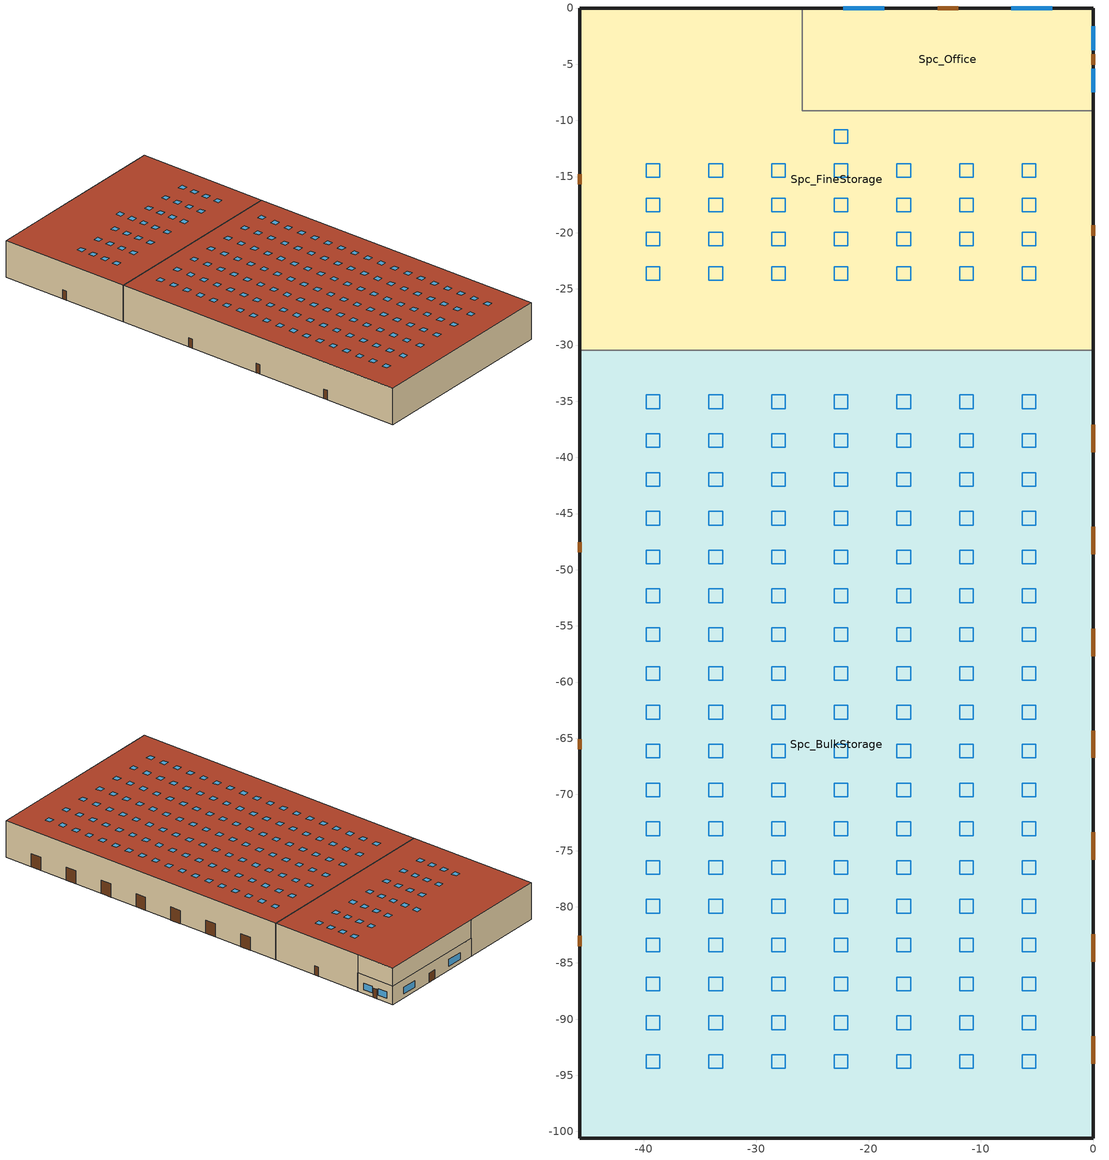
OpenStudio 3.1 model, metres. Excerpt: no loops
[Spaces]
Spc_Office
 floor ground (Office Floor Base_CZ12-SlabOnOrBelowGradeF073): 0,0 0,-9.14 -25.91,-9.14 -25.91,0 z0
 wall outside (Base_CZ12-NonresMetalFrameWallU055): 0,-9.14 0,0 -25.91,0 z0:4.27
 wall to Spc_FineStorage (NACM_Interior Wall): -25.91,0 -25.91,-9.14 0,-9.14 z0:4.27
 window (Base_AllCZ_FixedWindowU34): -3.66,0 -7.31,0 / -18.59,0 -22.25,0 / 0,-7.52 0,-5.39 / 0,-3.76 0,-1.62 z0.91:2.44
 door (Base_AllCZ_Swng-ExtDoorU070): -12.04,0 -13.87,0 / 0,-5.03 0,-4.11 z0:2.13
Spc_FineStorage
 floor ground (FineStorage Floor Base_CZ12-SlabOnOrBelowGradeF073): -25.91,0 -25.91,-9.14 0,-9.14 0,-30.48 -45.72,-30.48 -45.72,0 z0
 floor to Spc_Office (NACM_Interior Floor): 0,0 0,-9.14 -25.91,-9.14 -25.91,0 z4.27
 wall outside (Base_CZ12-NonresMetalFrameWallU055): -25.91,0 -45.72,0 -45.72,-30.48 / 0,-30.48 0,-9.14 z0:8.53; 0,-9.14 0,0 -25.91,0 z4.27:8.53
 wall to Spc_BulkStorage (NACM_Interior Wall): 0,-30.48 -45.72,-30.48 z0:8.53
 door (Base_AllCZ_Swng-ExtDoorU070): 0,-20.27 0,-19.35 / -45.72,-14.78 -45.72,-15.7 z0:2.13
 roof outside (Base_CZ12-FlatNonresWoodFramingAndOtherRoofU039): 0,-30.48 0,0 -45.72,0 -45.72,-30.48 z8.53
 skylight (Base_AllCZ_Skylt-Gl-CurbMntU58): -21.84,-15.09 -21.84,-13.87 -23.06,-13.87 -23.06,-15.09 z8.53; -27.42,-15.09 -27.42,-13.87 -28.64,-13.87 -28.64,-15.09 z8.53; -33,-15.09 -33,-13.87 -34.21,-13.87 -34.21,-15.09 z8.53; -16.26,-15.09 -16.26,-13.87 -17.48,-13.87 -17.48,-15.09 z8.53; -5.11,-15.09 -5.11,-13.87 -6.32,-13.87 -6.32,-15.09 z8.53; -10.68,-15.09 -10.68,-13.87 -11.9,-13.87 -11.9,-15.09 z8.53; -33,-24.23 -33,-23.01 -34.21,-23.01 -34.21,-24.23 z8.53; -16.26,-18.13 -16.26,-16.92 -17.48,-16.92 -17.48,-18.13 z8.53; -33,-18.13 -33,-16.92 -34.21,-16.92 -34.21,-18.13 z8.53; -5.11,-18.13 -5.11,-16.92 -6.32,-16.92 -6.32,-18.13 z8.53; -10.68,-21.18 -10.68,-19.96 -11.9,-19.96 -11.9,-21.18 z8.53; -38.57,-18.13 -38.57,-16.92 -39.79,-16.92 -39.79,-18.13 z8.53; -38.57,-21.18 -38.57,-19.96 -39.79,-19.96 -39.79,-21.18 z8.53; -21.84,-21.18 -21.84,-19.96 -23.06,-19.96 -23.06,-21.18 z8.53; -27.42,-21.18 -27.42,-19.96 -28.64,-19.96 -28.64,-21.18 z8.53; -5.11,-21.18 -5.11,-19.96 -6.32,-19.96 -6.32,-21.18 z8.53; -27.42,-18.13 -27.42,-16.92 -28.64,-16.92 -28.64,-18.13 z8.53; -38.57,-15.09 -38.57,-13.87 -39.79,-13.87 -39.79,-15.09 z8.53; -16.26,-21.18 -16.26,-19.96 -17.48,-19.96 -17.48,-21.18 z8.53; -10.68,-24.23 -10.68,-23.01 -11.9,-23.01 -11.9,-24.23 z8.53; -21.84,-24.23 -21.84,-23.01 -23.06,-23.01 -23.06,-24.23 z8.53; -16.26,-24.23 -16.26,-23.01 -17.48,-23.01 -17.48,-24.23 z8.53; -5.11,-24.23 -5.11,-23.01 -6.32,-23.01 -6.32,-24.23 z8.53; -21.84,-18.13 -21.84,-16.92 -23.06,-16.92 -23.06,-18.13 z8.53; -27.42,-24.23 -27.42,-23.01 -28.64,-23.01 -28.64,-24.23 z8.53; -10.68,-18.13 -10.68,-16.92 -11.9,-16.92 -11.9,-18.13 z8.53; -38.57,-24.23 -38.57,-23.01 -39.79,-23.01 -39.79,-24.23 z8.53; -33,-21.18 -33,-19.96 -34.21,-19.96 -34.21,-21.18 z8.53; -21.84,-12.04 -21.84,-10.82 -23.06,-10.82 -23.06,-12.04 z8.53
Spc_BulkStorage
 floor ground (BulkStorage Floor Base_CZ12-SlabOnOrBelowGradeF073): 0,-30.48 0,-100.58 -45.72,-100.58 -45.72,-30.48 z0
 wall outside (Base_CZ12-NonresMetalFrameWallU055): -45.72,-30.48 -45.72,-100.58 0,-100.58 0,-30.48 z0:8.53
 door (Base_AllCZ_NSwng-ExtDoorU145): 0,-93.95 0,-91.51 / 0,-84.88 0,-82.44 / 0,-75.82 0,-73.38 / 0,-66.75 0,-64.31 / 0,-57.68 0,-55.24 / 0,-48.61 0,-46.18 / 0,-39.55 0,-37.11 z0:3.05
 door (Base_AllCZ_Swng-ExtDoorU070): -45.72,-47.55 -45.72,-48.46 / -45.72,-65.07 -45.72,-65.99 / -45.72,-82.6 -45.72,-83.51 z0:2.13
 roof outside (Base_CZ12-FlatNonresWoodFramingAndOtherRoofU039): 0,-100.58 0,-30.48 -45.72,-30.48 -45.72,-100.58 z8.53
 skylight (Base_AllCZ_Skylt-Gl-CurbMntU58): -33,-35.66 -33,-34.44 -34.21,-34.44 -34.21,-35.66 z8.53; -27.42,-35.66 -27.42,-34.44 -28.64,-34.44 -28.64,-35.66 z8.53; -21.84,-35.66 -21.84,-34.44 -23.06,-34.44 -23.06,-35.66 z8.53; -16.26,-35.66 -16.26,-34.44 -17.48,-34.44 -17.48,-35.66 z8.53; -10.68,-35.66 -10.68,-34.44 -11.9,-34.44 -11.9,-35.66 z8.53; -5.11,-35.66 -5.11,-34.44 -6.32,-34.44 -6.32,-35.66 z8.53; -5.11,-39.11 -5.11,-37.9 -6.32,-37.9 -6.32,-39.11 z8.53; -5.11,-42.57 -5.11,-41.35 -6.32,-41.35 -6.32,-42.57 z8.53; -21.84,-63.29 -21.84,-62.08 -23.06,-62.08 -23.06,-63.29 z8.53; -16.26,-59.84 -16.26,-58.62 -17.48,-58.62 -17.48,-59.84 z8.53; -27.42,-52.93 -27.42,-51.71 -28.64,-51.71 -28.64,-52.93 z8.53; -21.84,-52.93 -21.84,-51.71 -23.06,-51.71 -23.06,-52.93 z8.53; -27.42,-59.84 -27.42,-58.62 -28.64,-58.62 -28.64,-59.84 z8.53; -33,-42.57 -33,-41.35 -34.21,-41.35 -34.21,-42.57 z8.53; -27.42,-77.11 -27.42,-75.89 -28.64,-75.89 -28.64,-77.11 z8.53; -33,-73.66 -33,-72.44 -34.21,-72.44 -34.21,-73.66 z8.53; -21.84,-42.57 -21.84,-41.35 -23.06,-41.35 -23.06,-42.57 z8.53; -16.26,-77.11 -16.26,-75.89 -17.48,-75.89 -17.48,-77.11 z8.53; -27.42,-84.02 -27.42,-82.8 -28.64,-82.8 -28.64,-84.02 z8.53; -33,-80.57 -33,-79.35 -34.21,-79.35 -34.21,-80.57 z8.53; -38.57,-56.39 -38.57,-55.17 -39.79,-55.17 -39.79,-56.39 z8.53; -10.68,-90.93 -10.68,-89.71 -11.9,-89.71 -11.9,-90.93 z8.53; -21.84,-84.02 -21.84,-82.8 -23.06,-82.8 -23.06,-84.02 z8.53; -33,-84.02 -33,-82.8 -34.21,-82.8 -34.21,-84.02 z8.53; -27.42,-42.57 -27.42,-41.35 -28.64,-41.35 -28.64,-42.57 z8.53; -16.26,-90.93 -16.26,-89.71 -17.48,-89.71 -17.48,-90.93 z8.53; -5.11,-84.02 -5.11,-82.8 -6.32,-82.8 -6.32,-84.02 z8.53; -38.57,-59.84 -38.57,-58.62 -39.79,-58.62 -39.79,-59.84 z8.53; -33,-90.93 -33,-89.71 -34.21,-89.71 -34.21,-90.93 z8.53; -21.84,-80.57 -21.84,-79.35 -23.06,-79.35 -23.06,-80.57 z8.53; -10.68,-87.48 -10.68,-86.26 -11.9,-86.26 -11.9,-87.48 z8.53; -16.26,-80.57 -16.26,-79.35 -17.48,-79.35 -17.48,-80.57 z8.53; -10.68,-42.57 -10.68,-41.35 -11.9,-41.35 -11.9,-42.57 z8.53; -16.26,-84.02 -16.26,-82.8 -17.48,-82.8 -17.48,-84.02 z8.53; -5.11,-87.48 -5.11,-86.26 -6.32,-86.26 -6.32,-87.48 z8.53; -10.68,-80.57 -10.68,-79.35 -11.9,-79.35 -11.9,-80.57 z8.53; -33,-87.48 -33,-86.26 -34.21,-86.26 -34.21,-87.48 z8.53; -5.11,-80.57 -5.11,-79.35 -6.32,-79.35 -6.32,-80.57 z8.53; -21.84,-90.93 -21.84,-89.71 -23.06,-89.71 -23.06,-90.93 z8.53; -16.26,-87.48 -16.26,-86.26 -17.48,-86.26 -17.48,-87.48 z8.53; -10.68,-84.02 -10.68,-82.8 -11.9,-82.8 -11.9,-84.02 z8.53; -16.26,-42.57 -16.26,-41.35 -17.48,-41.35 -17.48,-42.57 z8.53; -21.84,-87.48 -21.84,-86.26 -23.06,-86.26 -23.06,-87.48 z8.53; -27.42,-80.57 -27.42,-79.35 -28.64,-79.35 -28.64,-80.57 z8.53; -5.11,-90.93 -5.11,-89.71 -6.32,-89.71 -6.32,-90.93 z8.53; -33,-66.75 -33,-65.53 -34.21,-65.53 -34.21,-66.75 z8.53; -16.26,-66.75 -16.26,-65.53 -17.48,-65.53 -17.48,-66.75 z8.53; -16.26,-70.2 -16.26,-68.99 -17.48,-68.99 -17.48,-70.2 z8.53; -38.57,-52.93 -38.57,-51.71 -39.79,-51.71 -39.79,-52.93 z8.53; -5.11,-66.75 -5.11,-65.53 -6.32,-65.53 -6.32,-66.75 z8.53; -27.42,-70.2 -27.42,-68.99 -28.64,-68.99 -28.64,-70.2 z8.53; -5.11,-70.2 -5.11,-68.99 -6.32,-68.99 -6.32,-70.2 z8.53; -10.68,-73.66 -10.68,-72.44 -11.9,-72.44 -11.9,-73.66 z8.53; -38.57,-46.02 -38.57,-44.8 -39.79,-44.8 -39.79,-46.02 z8.53; -27.42,-66.75 -27.42,-65.53 -28.64,-65.53 -28.64,-66.75 z8.53; -33,-39.11 -33,-37.9 -34.21,-37.9 -34.21,-39.11 z8.53; -38.57,-49.48 -38.57,-48.26 -39.79,-48.26 -39.79,-49.48 z8.53; -10.68,-66.75 -10.68,-65.53 -11.9,-65.53 -11.9,-66.75 z8.53; -27.42,-73.66 -27.42,-72.44 -28.64,-72.44 -28.64,-73.66 z8.53; -5.11,-77.11 -5.11,-75.89 -6.32,-75.89 -6.32,-77.11 z8.53; -33,-70.2 -33,-68.99 -34.21,-68.99 -34.21,-70.2 z8.53; -21.84,-70.2 -21.84,-68.99 -23.06,-68.99 -23.06,-70.2 z8.53; -21.84,-77.11 -21.84,-75.89 -23.06,-75.89 -23.06,-77.11 z8.53; -33,-77.11 -33,-75.89 -34.21,-75.89 -34.21,-77.11 z8.53; -38.57,-42.57 -38.57,-41.35 -39.79,-41.35 -39.79,-42.57 z8.53; -10.68,-77.11 -10.68,-75.89 -11.9,-75.89 -11.9,-77.11 z8.53; -16.26,-73.66 -16.26,-72.44 -17.48,-72.44 -17.48,-73.66 z8.53; -21.84,-73.66 -21.84,-72.44 -23.06,-72.44 -23.06,-73.66 z8.53; -5.11,-73.66 -5.11,-72.44 -6.32,-72.44 -6.32,-73.66 z8.53; -10.68,-70.2 -10.68,-68.99 -11.9,-68.99 -11.9,-70.2 z8.53; -27.42,-87.48 -27.42,-86.26 -28.64,-86.26 -28.64,-87.48 z8.53; -38.57,-39.11 -38.57,-37.9 -39.79,-37.9 -39.79,-39.11 z8.53; -21.84,-66.75 -21.84,-65.53 -23.06,-65.53 -23.06,-66.75 z8.53; -38.57,-90.93 -38.57,-89.71 -39.79,-89.71 -39.79,-90.93 z8.53; -27.42,-90.93 -27.42,-89.71 -28.64,-89.71 -28.64,-90.93 z8.53; -38.57,-87.48 -38.57,-86.26 -39.79,-86.26 -39.79,-87.48 z8.53; -10.68,-94.38 -10.68,-93.17 -11.9,-93.17 -11.9,-94.38 z8.53; -38.57,-73.66 -38.57,-72.44 -39.79,-72.44 -39.79,-73.66 z8.53; -5.11,-94.38 -5.11,-93.17 -6.32,-93.17 -6.32,-94.38 z8.53; -33,-94.38 -33,-93.17 -34.21,-93.17 -34.21,-94.38 z8.53; -16.26,-94.38 -16.26,-93.17 -17.48,-93.17 -17.48,-94.38 z8.53; -21.84,-94.38 -21.84,-93.17 -23.06,-93.17 -23.06,-94.38 z8.53; -27.42,-94.38 -27.42,-93.17 -28.64,-93.17 -28.64,-94.38 z8.53; -27.42,-46.02 -27.42,-44.8 -28.64,-44.8 -28.64,-46.02 z8.53; -38.57,-66.75 -38.57,-65.53 -39.79,-65.53 -39.79,-66.75 z8.53; -38.57,-70.2 -38.57,-68.99 -39.79,-68.99 -39.79,-70.2 z8.53; -38.57,-77.11 -38.57,-75.89 -39.79,-75.89 -39.79,-77.11 z8.53; -21.84,-39.11 -21.84,-37.9 -23.06,-37.9 -23.06,-39.11 z8.53; -16.26,-46.02 -16.26,-44.8 -17.48,-44.8 -17.48,-46.02 z8.53; -21.84,-49.48 -21.84,-48.26 -23.06,-48.26 -23.06,-49.48 z8.53; -5.11,-46.02 -5.11,-44.8 -6.32,-44.8 -6.32,-46.02 z8.53; -10.68,-46.02 -10.68,-44.8 -11.9,-44.8 -11.9,-46.02 z8.53; -33,-49.48 -33,-48.26 -34.21,-48.26 -34.21,-49.48 z8.53; -38.57,-94.38 -38.57,-93.17 -39.79,-93.17 -39.79,-94.38 z8.53; -38.57,-35.66 -38.57,-34.44 -39.79,-34.44 -39.79,-35.66 z8.53; -10.68,-49.48 -10.68,-48.26 -11.9,-48.26 -11.9,-49.48 z8.53; -5.11,-49.48 -5.11,-48.26 -6.32,-48.26 -6.32,-49.48 z8.53; -38.57,-84.02 -38.57,-82.8 -39.79,-82.8 -39.79,-84.02 z8.53; -21.84,-46.02 -21.84,-44.8 -23.06,-44.8 -23.06,-46.02 z8.53; -33,-46.02 -33,-44.8 -34.21,-44.8 -34.21,-46.02 z8.53; -16.26,-49.48 -16.26,-48.26 -17.48,-48.26 -17.48,-49.48 z8.53; -27.42,-39.11 -27.42,-37.9 -28.64,-37.9 -28.64,-39.11 z8.53; -27.42,-49.48 -27.42,-48.26 -28.64,-48.26 -28.64,-49.48 z8.53; -27.42,-63.29 -27.42,-62.08 -28.64,-62.08 -28.64,-63.29 z8.53; -33,-52.93 -33,-51.71 -34.21,-51.71 -34.21,-52.93 z8.53; -38.57,-80.57 -38.57,-79.35 -39.79,-79.35 -39.79,-80.57 z8.53; -16.26,-63.29 -16.26,-62.08 -17.48,-62.08 -17.48,-63.29 z8.53; -10.68,-39.11 -10.68,-37.9 -11.9,-37.9 -11.9,-39.11 z8.53; -16.26,-56.39 -16.26,-55.17 -17.48,-55.17 -17.48,-56.39 z8.53; -33,-59.84 -33,-58.62 -34.21,-58.62 -34.21,-59.84 z8.53; -5.11,-52.93 -5.11,-51.71 -6.32,-51.71 -6.32,-52.93 z8.53; -10.68,-56.39 -10.68,-55.17 -11.9,-55.17 -11.9,-56.39 z8.53; -16.26,-39.11 -16.26,-37.9 -17.48,-37.9 -17.48,-39.11 z8.53; -21.84,-59.84 -21.84,-58.62 -23.06,-58.62 -23.06,-59.84 z8.53; -5.11,-63.29 -5.11,-62.08 -6.32,-62.08 -6.32,-63.29 z8.53; -27.42,-56.39 -27.42,-55.17 -28.64,-55.17 -28.64,-56.39 z8.53; -10.68,-63.29 -10.68,-62.08 -11.9,-62.08 -11.9,-63.29 z8.53; -21.84,-56.39 -21.84,-55.17 -23.06,-55.17 -23.06,-56.39 z8.53; -33,-56.39 -33,-55.17 -34.21,-55.17 -34.21,-56.39 z8.53; -38.57,-63.29 -38.57,-62.08 -39.79,-62.08 -39.79,-63.29 z8.53; -5.11,-56.39 -5.11,-55.17 -6.32,-55.17 -6.32,-56.39 z8.53; -33,-63.29 -33,-62.08 -34.21,-62.08 -34.21,-63.29 z8.53; -10.68,-59.84 -10.68,-58.62 -11.9,-58.62 -11.9,-59.84 z8.53; -16.26,-52.93 -16.26,-51.71 -17.48,-51.71 -17.48,-52.93 z8.53; -5.11,-59.84 -5.11,-58.62 -6.32,-58.62 -6.32,-59.84 z8.53; -10.68,-52.93 -10.68,-51.71 -11.9,-51.71 -11.9,-52.93 z8.53
[Site]
SACRAMENTO EXECUTIVE: Latitude {deg}=38.58; Longitude {deg}=-121.49; Time Zone {hr}=-8; Elevation {m}=4.572
[SizingPeriod:DesignDay] Barometric Pressure {Pa}=101284; Wind Speed {m/s}=2.3; Sky Clearness=0; Rain Indicator=0; Snow Indicator=0; Day of Month=21; Daylight Saving Time Indicator=0; Humidity Indicating Type=Wetbulb; Dry-Bulb Temperature Range Modifier Type=DefaultMultipliers
Name | Maximum Dry-Bulb Temperature {C} | Daily Dry-Bulb Temperature Range {deltaC} | Humidity Indicating Conditions at Maximum Dry-Bulb | Wind Direction {deg} | Month | Day Type | Solar Model Indicator | ASHRAE Taub | ASHRAE Taud
SACRAMENTO EXECUTIVE Ann Htg 99.6% Condns DB | -0.3 | 0 | -0.3 | 330 | 12 | WinterDesignDay | ASHRAEClearSky
SACRAMENTO EXECUTIVE  June .4% Condns DB=>MCWB | 39.4 | 16.5 | 21.6 | 220 | 6 | SummerDesignDay | ASHRAETau | 0.362 | 2.413
SACRAMENTO EXECUTIVE  July .4% Condns DB=>MCWB | 40.1 | 17.7 | 22 | 220 | 7 | SummerDesignDay | ASHRAETau | 0.363 | 2.407
SACRAMENTO EXECUTIVE  August .4% Condns DB=>MCWB | 40.1 | 17.5 | 21.2 | 220 | 8 | SummerDesignDay | ASHRAETau | 0.347 | 2.442
SACRAMENTO EXECUTIVE  September .4% Condns DB=>MCWB | 37.9 | 16.8 | 19.8 | 220 | 9 | SummerDesignDay | ASHRAETau | 0.351 | 2.437
SACRAMENTO EXECUTIVE  October .4% Condns DB=>MCWB | 33.5 | 14.6 | 18.2 | 220 | 10 | SummerDesignDay | ASHRAETau | 0.345 | 2.463
SACRAMENTO EXECUTIVE  November .4% Condns DB=>MCWB | 25.4 | 11.3 | 15.3 | 220 | 11 | SummerDesignDay | ASHRAETau | 0.331 | 2.486
[Site:WaterMainsTemperature]
Calculation Method=Schedule; Temperature Schedule=WaterMainCZ12
[Building]
Warehouse: North Axis {deg}=0
[Material]
Name | Roughness | Thickness {m} | Conductivity {W/m-K} | Density {kg/m3} | Specific Heat {J/kg-K} | Thermal Absorptance | Solar Absorptance | Visible Absorptance
Stucco - 7/8 in. | MediumRough | 0.022352 | 0.700948 | 1855.1 | 837.36 | 0.9 | 0.7 | 0.8
Air - Metal Wall Framing - 16 or 24 in. OC; Air - Metal Wall Framing - 16 or 24 in. OC 1 | Smooth | 0.1397 | 1.22017 | 1.28148 | 1004.832
Gypsum Board - 1/2 in. | Smooth | 0.0127 | 0.158656 | 640.739 | 1130.436 | 0.9 | 0.7 | 0.8
Gypsum Board - 5/8 in. | MediumRough | 0.016002 | 0.158656 | 640.739 | 1130.436 | 0.9 | 0.7 | 0.8
Metal Standing Seam - 1/16 in. | MediumRough | 0.0015875 | 2.21534 | 7820.53 | 502.416 | 0.75 | 0.37 | 0.75
Compliance Insulation R28.63 | Smooth | 0.116061 | 0.0230188 | 16.0185 | 1130.436 | 0.9 | 0.7 | 0.8
Metal Deck - 1/16 in. | MediumRough | 0.0015875 | 45.3452 | 7820.53 | 502.416 | 0.9 | 0.7 | 0.8
Concrete - 140 lb/ft3 - 4 in. | Smooth | 0.1016 | 1.9514 | 2239.06 | 921.096
Carpet - 3/4 in. | Smooth | 0.01905 | 0.0455183 | 288.332 | 1381.644 | 0.9 | 0.7 | 0.8
Compliance Insulation R14.60 | Smooth | 0.0591861 | 0.0230188 | 16.0185 | 1130.436
Compliance Insulation R1.41 | Smooth | 0.00571591 | 0.0230188 | 16.0185 | 1130.436
Compliance Insulation R0.02 | Smooth | 8.10768e-05 | 0.0230188 | 16.0185 | 1130.436
[Construction]
Base_CZ12-NonresMetalFrameWallU055: Stucco - 7/8 in., Compliance Insulation R14.60, Compliance Insulation R1.41, Compliance Insulation R0.02, Compliance Insulation R0.02, Air - Metal Wall Framing - 16 or 24 in. OC, Gypsum Board - 1/2 in.
NACM_Interior Wall: Gypsum Board - 5/8 in., Air - Metal Wall Framing - 16 or 24 in. OC 1, Gypsum Board - 5/8 in.
Base_CZ12-FlatNonresWoodFramingAndOtherRoofU039: Metal Standing Seam - 1/16 in., Compliance Insulation R28.63
NACM_Interior Floor: Metal Deck - 1/16 in., Concrete - 140 lb/ft3 - 4 in., Carpet - 3/4 in.
Base_AllCZ_Swng-ExtDoorU070: Base_AllCZ_Swng-ExtDoorU070 Material
Base_AllCZ_NSwng-ExtDoorU145: Base_AllCZ_NSwng-ExtDoorU145 Material
Base_AllCZ_FixedWindowU34: Base_AllCZ_FixedWindowU34 Material
Base_AllCZ_Skylt-Gl-CurbMntU58: Base_AllCZ_Skylt-Gl-CurbMntU58 Material
[Material:NoMass] Roughness=MediumSmooth
Name | Thermal Resistance {m2-K/W}
Base_AllCZ_Swng-ExtDoorU070 Material | 0.101893
Base_AllCZ_NSwng-ExtDoorU145 Material | 0.00212643
[WindowMaterial:SimpleGlazingSystem]
Name | U-Factor {W/m2-K} | Solar Heat Gain Coefficient | Visible Transmittance
Base_AllCZ_FixedWindowU34 Material | 1.93061 | 0.22 | 0.42
Base_AllCZ_Skylt-Gl-CurbMntU58 Material | 3.29339 | 0.25 | 0.49
[Construction:FfactorGroundFloor] F-Factor {W/m-K}=1.26344
Name | Area {m2} | PerimeterExposed {m}
Office Floor Base_CZ12-SlabOnOrBelowGradeF073 | 236.879 | 35.0502
FineStorage Floor Base_CZ12-SlabOnOrBelowGradeF073 | 1156.53 | 106.675
BulkStorage Floor Base_CZ12-SlabOnOrBelowGradeF073 | 3204.85 | 185.919
[Space] Building Story=Building Story 1
Name | Thermal Zone | Design Specification Outdoor Air Object
Spc_Office | Zn_Office | Zn_Office Design Specification Outdoor Air
Spc_FineStorage | Zn_FineStorage | Zn_FineStorage Design Specification Outdoor Air
Spc_BulkStorage | Zn_BulkStorage | Zn_BulkStorage Design Specification Outdoor Air
[ThermalZone] Multiplier=1; Use Ideal Air Loads=No
Name | Primary Daylighting Control | Fraction of Zone Controlled by Primary Daylighting Control | Secondary Daylighting Control | Fraction of Zone Controlled by Secondary Daylighting Control | Thermostat
Zn_Office | Daylighting Control 1 | 0.211263 | Daylighting Control 2 | 0.165245 | Zn_Office Thermostat
Zn_FineStorage | Daylighting Control 3 | 0.71543 |  |  | Zn_FineStorage Thermostat
Zn_BulkStorage | Daylighting Control 4 | 0.996834 |  |  | Zn_BulkStorage Thermostat
[BuildingStory]
Building Story 1
[People:Definition] Number of People Calculation Method=People/Area; Fraction Radiant=0.3
Name | People per Space Floor Area {person/m2} | Sensible Heat Fraction
Spc_Office People Definition | 0.0538196 | 0.555556
Spc_FineStorage People Definition; Spc_BulkStorage People Definition | 0.0107639 | 0.366667
[People] Number of People Schedule=WarehouseOccupancy; Multiplier=1
Name | People Definition | Space or SpaceType | Activity Level Schedule
Spc_Office People | Spc_Office People Definition | Spc_Office | Spc_Office People Activity Level
Spc_FineStorage People | Spc_FineStorage People Definition | Spc_FineStorage | Spc_FineStorage People Activity Level
Spc_BulkStorage People | Spc_BulkStorage People Definition | Spc_BulkStorage | Spc_BulkStorage People Activity Level
[SpaceInfiltration:DesignFlowRate] Schedule=WarehouseInfiltration; Design Flow Rate Calculation Method=Flow/ExteriorWallArea; Flow per Exterior Surface Area {m3/s-m2}=0.00119482; Constant Term Coefficient=0; Temperature Term Coefficient=0; Velocity Term Coefficient=0.224052; Velocity Squared Term Coefficient=0
Name | Space or SpaceType
Spc_Office Space Infiltration Design Flow Rate 1 | Spc_Office
Spc_FineStorage Space Infiltration Design Flow Rate 1 | Spc_FineStorage
Spc_BulkStorage Space Infiltration Design Flow Rate 1 | Spc_BulkStorage
[Lights:Definition] Design Level Calculation Method=Watts/Area; Fraction Radiant=0.97; Return Air Fraction=0
Name | Watts per Space Floor Area {W/m2}
Spc_Office Regulated Lights Definition | 6.45835
Spc_FineStorage Regulated Lights Definition; Spc_BulkStorage Regulated Lights Definition | 4.30556
[Lights] Schedule=WarehouseLights; Fraction Replaceable=1
Name | Lights Definition | Space or SpaceType
Spc_Office Regulated Lights | Spc_Office Regulated Lights Definition | Spc_Office
Spc_FineStorage Regulated Lights | Spc_FineStorage Regulated Lights Definition | Spc_FineStorage
Spc_BulkStorage Regulated Lights | Spc_BulkStorage Regulated Lights Definition | Spc_BulkStorage
[ElectricEquipment:Definition] Design Level Calculation Method=Watts/Area; Fraction Latent=0; Fraction Radiant=0.2; Fraction Lost=0
Name | Watts per Space Floor Area {W/m2}
Spc_Office Recepticle Loads Definition | 16.1459
Spc_FineStorage Recepticle Loads Definition; Spc_BulkStorage Recepticle Loads Definition | 2.15278
[ElectricEquipment] Schedule=WarehouseReceptacle
Name | Electric Equipment Definition | Space or SpaceType
Spc_Office Recepticle Loads | Spc_Office Recepticle Loads Definition | Spc_Office
Spc_FineStorage Recepticle Loads | Spc_FineStorage Recepticle Loads Definition | Spc_FineStorage
Spc_BulkStorage Recepticle Loads | Spc_BulkStorage Recepticle Loads Definition | Spc_BulkStorage
[AvailabilityManager:NightCycle] Applicability Schedule=Always On Discrete; Control Type=CycleOnControlZone; Thermostat Tolerance {deltaC}=1.11111; Cycling Run Time Control Type=ThermostatWithMinimumRunTime; Cycling Run Time {s}=900
Availability Manager Night Cycle 1; Availability Manager Night Cycle 2; Availability Manager Night Cycle 3
[ThermostatSetpoint:DualSetpoint] Heating Setpoint Temperature Schedule=WarehouseHtgSetpt
Name | Cooling Setpoint Temperature Schedule
Zn_Office Thermostat | WarehouseClgSetpt
Zn_FineStorage Thermostat | Zn_FineStorage Default Cooling Schedule
Zn_BulkStorage Thermostat | Zn_BulkStorage Default Cooling Schedule
[DesignSpecification:OutdoorAir] Outdoor Air Method=Maximum; Outdoor Air Flow per Person {m3/s-person}=0; Outdoor Air Flow per Floor Area {m3/s-m2}=0.000762
Zn_Office Design Specification Outdoor Air; Zn_FineStorage Design Specification Outdoor Air; Zn_BulkStorage Design Specification Outdoor Air
[Daylighting:Control] Position Z-Coordinate {m}=0.762; Lighting Control Type=Continuous; Minimum Input Power Fraction for Continuous Dimming Control=0.1; Minimum Light Output Fraction for Continuous Dimming Control=0.1
Name | Space | Position X-Coordinate {m} | Position Y-Coordinate {m} | Illuminance Setpoint {lux}
Daylighting Control 1 | Spc_Office | -2.4393 | -6.45231 | 287.5
Daylighting Control 2 | Spc_Office | -4.8786 | -2.69125 | 1150
Daylighting Control 3 | Spc_FineStorage | -23.4534 | -17.5245 | 175
Daylighting Control 4 | Spc_BulkStorage | -23.4532 | -66.1401 | 175
[Schedule:Day]
WaterMainCZ12Jan: 1, 0, 10.7778, 2, 0, 10.7778, 3, 0, 10.7778, 4, 0, 10.7778, 5, 0, 10.7778, 6, 0, 10.7778, 7, 0, 10.7778, 8, 0, 10.7778, 9, 0, 10.7778, 10, 0, 10.7778, 11, 0, 10.7778, 12, 0, 10.7778, 13, 0, 10.7778, 14, 0, 10.7778, 15, 0, 10.7778, 16, 0, 10.7778, 17, 0, 10.7778, 18, 0, 10.7778, 19, 0, 10.7778, 20, 0, 10.7778, 21, 0, 10.7778, 22, 0, 10.7778, 23, 0, 10.7778, 24, 0, 10.7778
WaterMainCZ12Feb: 1, 0, 10.8333, 2, 0, 10.8333, 3, 0, 10.8333, 4, 0, 10.8333, 5, 0, 10.8333, 6, 0, 10.8333, 7, 0, 10.8333, 8, 0, 10.8333, 9, 0, 10.8333, 10, 0, 10.8333, 11, 0, 10.8333, 12, 0, 10.8333, 13, 0, 10.8333, 14, 0, 10.8333, 15, 0, 10.8333, 16, 0, 10.8333, 17, 0, 10.8333, 18, 0, 10.8333, 19, 0, 10.8333, 20, 0, 10.8333, 21, 0, 10.8333, 22, 0, 10.8333, 23, 0, 10.8333, 24, 0, 10.8333
WaterMainCZ12Mar: 1, 0, 11.5, 2, 0, 11.5, 3, 0, 11.5, 4, 0, 11.5, 5, 0, 11.5, 6, 0, 11.5, 7, 0, 11.5, 8, 0, 11.5, 9, 0, 11.5, 10, 0, 11.5, 11, 0, 11.5, 12, 0, 11.5, 13, 0, 11.5, 14, 0, 11.5, 15, 0, 11.5, 16, 0, 11.5, 17, 0, 11.5, 18, 0, 11.5, 19, 0, 11.5, 20, 0, 11.5, 21, 0, 11.5, 22, 0, 11.5, 23, 0, 11.5, 24, 0, 11.5
WaterMainCZ12Apr: 1, 0, 12.5556, 2, 0, 12.5556, 3, 0, 12.5556, 4, 0, 12.5556, 5, 0, 12.5556, 6, 0, 12.5556, 7, 0, 12.5556, 8, 0, 12.5556, 9, 0, 12.5556, 10, 0, 12.5556, 11, 0, 12.5556, 12, 0, 12.5556, 13, 0, 12.5556, 14, 0, 12.5556, 15, 0, 12.5556, 16, 0, 12.5556, 17, 0, 12.5556, 18, 0, 12.5556, 19, 0, 12.5556, 20, 0, 12.5556, 21, 0, 12.5556, 22, 0, 12.5556, 23, 0, 12.5556, 24, 0, 12.5556
WaterMainCZ12May: 1, 0, 12.6111, 2, 0, 12.6111, 3, 0, 12.6111, 4, 0, 12.6111, 5, 0, 12.6111, 6, 0, 12.6111, 7, 0, 12.6111, 8, 0, 12.6111, 9, 0, 12.6111, 10, 0, 12.6111, 11, 0, 12.6111, 12, 0, 12.6111, 13, 0, 12.6111, 14, 0, 12.6111, 15, 0, 12.6111, 16, 0, 12.6111, 17, 0, 12.6111, 18, 0, 12.6111, 19, 0, 12.6111, 20, 0, 12.6111, 21, 0, 12.6111, 22, 0, 12.6111, 23, 0, 12.6111, 24, 0, 12.6111
WaterMainCZ12Jun: 1, 0, 14.4444, 2, 0, 14.4444, 3, 0, 14.4444, 4, 0, 14.4444, 5, 0, 14.4444, 6, 0, 14.4444, 7, 0, 14.4444, 8, 0, 14.4444, 9, 0, 14.4444, 10, 0, 14.4444, 11, 0, 14.4444, 12, 0, 14.4444, 13, 0, 14.4444, 14, 0, 14.4444, 15, 0, 14.4444, 16, 0, 14.4444, 17, 0, 14.4444, 18, 0, 14.4444, 19, 0, 14.4444, 20, 0, 14.4444, 21, 0, 14.4444, 22, 0, 14.4444, 23, 0, 14.4444, 24, 0, 14.4444
WaterMainCZ12Jul: 1, 0, 15.6667, 2, 0, 15.6667, 3, 0, 15.6667, 4, 0, 15.6667, 5, 0, 15.6667, 6, 0, 15.6667, 7, 0, 15.6667, 8, 0, 15.6667, 9, 0, 15.6667, 10, 0, 15.6667, 11, 0, 15.6667, 12, 0, 15.6667, 13, 0, 15.6667, 14, 0, 15.6667, 15, 0, 15.6667, 16, 0, 15.6667, 17, 0, 15.6667, 18, 0, 15.6667, 19, 0, 15.6667, 20, 0, 15.6667, 21, 0, 15.6667, 22, 0, 15.6667, 23, 0, 15.6667, 24, 0, 15.6667
WaterMainCZ12Aug: 1, 0, 16.2778, 2, 0, 16.2778, 3, 0, 16.2778, 4, 0, 16.2778, 5, 0, 16.2778, 6, 0, 16.2778, 7, 0, 16.2778, 8, 0, 16.2778, 9, 0, 16.2778, 10, 0, 16.2778, 11, 0, 16.2778, 12, 0, 16.2778, 13, 0, 16.2778, 14, 0, 16.2778, 15, 0, 16.2778, 16, 0, 16.2778, 17, 0, 16.2778, 18, 0, 16.2778, 19, 0, 16.2778, 20, 0, 16.2778, 21, 0, 16.2778, 22, 0, 16.2778, 23, 0, 16.2778, 24, 0, 16.2778
WaterMainCZ12Sep: 1, 0, 16, 2, 0, 16, 3, 0, 16, 4, 0, 16, 5, 0, 16, 6, 0, 16, 7, 0, 16, 8, 0, 16, 9, 0, 16, 10, 0, 16, 11, 0, 16, 12, 0, 16, 13, 0, 16, 14, 0, 16, 15, 0, 16, 16, 0, 16, 17, 0, 16, 18, 0, 16, 19, 0, 16, 20, 0, 16, 21, 0, 16, 22, 0, 16, 23, 0, 16, 24, 0, 16
WaterMainCZ12Oct: 1, 0, 15.7778, 2, 0, 15.7778, 3, 0, 15.7778, 4, 0, 15.7778, 5, 0, 15.7778, 6, 0, 15.7778, 7, 0, 15.7778, 8, 0, 15.7778, 9, 0, 15.7778, 10, 0, 15.7778, 11, 0, 15.7778, 12, 0, 15.7778, 13, 0, 15.7778, 14, 0, 15.7778, 15, 0, 15.7778, 16, 0, 15.7778, 17, 0, 15.7778, 18, 0, 15.7778, 19, 0, 15.7778, 20, 0, 15.7778, 21, 0, 15.7778, 22, 0, 15.7778, 23, 0, 15.7778, 24, 0, 15.7778
WaterMainCZ12Nov: 1, 0, 14, 2, 0, 14, 3, 0, 14, 4, 0, 14, 5, 0, 14, 6, 0, 14, 7, 0, 14, 8, 0, 14, 9, 0, 14, 10, 0, 14, 11, 0, 14, 12, 0, 14, 13, 0, 14, 14, 0, 14, 15, 0, 14, 16, 0, 14, 17, 0, 14, 18, 0, 14, 19, 0, 14, 20, 0, 14, 21, 0, 14, 22, 0, 14, 23, 0, 14, 24, 0, 14
WaterMainCZ12Dec: 1, 0, 11.7222, 2, 0, 11.7222, 3, 0, 11.7222, 4, 0, 11.7222, 5, 0, 11.7222, 6, 0, 11.7222, 7, 0, 11.7222, 8, 0, 11.7222, 9, 0, 11.7222, 10, 0, 11.7222, 11, 0, 11.7222, 12, 0, 11.7222, 13, 0, 11.7222, 14, 0, 11.7222, 15, 0, 11.7222, 16, 0, 11.7222, 17, 0, 11.7222, 18, 0, 11.7222, 19, 0, 11.7222, 20, 0, 11.7222, 21, 0, 11.7222, 22, 0, 11.7222, 23, 0, 11.7222, 24, 0, 11.7222
WarehouseOccupancySun; OffDay: 1, 0, 0, 2, 0, 0, 3, 0, 0, 4, 0, 0, 5, 0, 0, 6, 0, 0, 7, 0, 0, 8, 0, 0, 9, 0, 0, 10, 0, 0, 11, 0, 0, 12, 0, 0, 13, 0, 0, 14, 0, 0, 15, 0, 0, 16, 0, 0, 17, 0, 0, 18, 0, 0, 19, 0, 0, 20, 0, 0, 21, 0, 0, 22, 0, 0, 23, 0, 0, 24, 0, 0
WarehouseOccupancyWD: 1, 0, 0, 2, 0, 0, 3, 0, 0, 4, 0, 0, 5, 0, 0, 6, 0, 0, 7, 0, 0, 8, 0, 0.15, 9, 0, 0.7, 10, 0, 0.9, 11, 0, 0.9, 12, 0, 0.9, 13, 0, 0.5, 14, 0, 0.85, 15, 0, 0.85, 16, 0, 0.85, 17, 0, 0.2, 18, 0, 0, 19, 0, 0, 20, 0, 0, 21, 0, 0, 22, 0, 0, 23, 0, 0, 24, 0, 0
WarehouseOccupancySat: 1, 0, 0, 2, 0, 0, 3, 0, 0, 4, 0, 0, 5, 0, 0, 6, 0, 0, 7, 0, 0, 8, 0, 0, 9, 0, 0.2, 10, 0, 0.2, 11, 0, 0.2, 12, 0, 0.2, 13, 0, 0.1, 14, 0, 0.1, 15, 0, 0.1, 16, 0, 0.1, 17, 0, 0, 18, 0, 0, 19, 0, 0, 20, 0, 0, 21, 0, 0, 22, 0, 0, 23, 0, 0, 24, 0, 0
OnDay; WarehouseInfiltrationSun: 1, 0, 1, 2, 0, 1, 3, 0, 1, 4, 0, 1, 5, 0, 1, 6, 0, 1, 7, 0, 1, 8, 0, 1, 9, 0, 1, 10, 0, 1, 11, 0, 1, 12, 0, 1, 13, 0, 1, 14, 0, 1, 15, 0, 1, 16, 0, 1, 17, 0, 1, 18, 0, 1, 19, 0, 1, 20, 0, 1, 21, 0, 1, 22, 0, 1, 23, 0, 1, 24, 0, 1
WarehouseReceptacleSun; WarehouseLightsSun: 1, 0, 0.05, 2, 0, 0.05, 3, 0, 0.05, 4, 0, 0.05, 5, 0, 0.05, 6, 0, 0.05, 7, 0, 0.05, 8, 0, 0.05, 9, 0, 0.05, 10, 0, 0.05, 11, 0, 0.05, 12, 0, 0.05, 13, 0, 0.05, 14, 0, 0.05, 15, 0, 0.05, 16, 0, 0.05, 17, 0, 0.05, 18, 0, 0.05, 19, 0, 0.05, 20, 0, 0.05, 21, 0, 0.05, 22, 0, 0.05, 23, 0, 0.05, 24, 0, 0.05
WarehouseReceptacleWD: 1, 0, 0.05, 2, 0, 0.05, 3, 0, 0.05, 4, 0, 0.05, 5, 0, 0.05, 6, 0, 0.05, 7, 0, 0.05, 8, 0, 0.4, 9, 0, 0.7, 10, 0, 0.9, 11, 0, 0.9, 12, 0, 0.9, 13, 0, 0.9, 14, 0, 0.9, 15, 0, 0.9, 16, 0, 0.9, 17, 0, 0.9, 18, 0, 0.3, 19, 0, 0.05, 20, 0, 0.05, 21, 0, 0.05, 22, 0, 0.05, 23, 0, 0.05, 24, 0, 0.05
WarehouseReceptacleSat; WarehouseLightsSat: 1, 0, 0.05, 2, 0, 0.05, 3, 0, 0.05, 4, 0, 0.05, 5, 0, 0.05, 6, 0, 0.05, 7, 0, 0.05, 8, 0, 0.05, 9, 0, 0.08, 10, 0, 0.24, 11, 0, 0.24, 12, 0, 0.24, 13, 0, 0.05, 14, 0, 0.05, 15, 0, 0.05, 16, 0, 0.05, 17, 0, 0.05, 18, 0, 0.05, 19, 0, 0.05, 20, 0, 0.05, 21, 0, 0.05, 22, 0, 0.05, 23, 0, 0.05, 24, 0, 0.05
WarehouseInfiltrationWD: 1, 0, 1, 2, 0, 1, 3, 0, 1, 4, 0, 1, 5, 0, 1, 6, 0, 1, 7, 0, 0.25, 8, 0, 0.25, 9, 0, 0.25, 10, 0, 0.25, 11, 0, 0.25, 12, 0, 0.25, 13, 0, 0.25, 14, 0, 0.25, 15, 0, 0.25, 16, 0, 0.25, 17, 0, 0.25, 18, 0, 1, 19, 0, 1, 20, 0, 1, 21, 0, 1, 22, 0, 1, 23, 0, 1, 24, 0, 1
WarehouseInfiltrationSat: 1, 0, 1, 2, 0, 1, 3, 0, 1, 4, 0, 1, 5, 0, 1, 6, 0, 1, 7, 0, 1, 8, 0, 0.25, 9, 0, 0.25, 10, 0, 0.25, 11, 0, 0.25, 12, 0, 0.25, 13, 0, 0.25, 14, 0, 0.25, 15, 0, 0.25, 16, 0, 0.25, 17, 0, 1, 18, 0, 1, 19, 0, 1, 20, 0, 1, 21, 0, 1, 22, 0, 1, 23, 0, 1, 24, 0, 1
WarehouseLightsWD: 1, 0, 0.05, 2, 0, 0.05, 3, 0, 0.05, 4, 0, 0.05, 5, 0, 0.05, 6, 0, 0.05, 7, 0, 0.05, 8, 0, 0.25, 9, 0, 0.45, 10, 0, 0.55, 11, 0, 0.55, 12, 0, 0.55, 13, 0, 0.55, 14, 0, 0.55, 15, 0, 0.55, 16, 0, 0.55, 17, 0, 0.55, 18, 0, 0.3, 19, 0, 0.05, 20, 0, 0.05, 21, 0, 0.05, 22, 0, 0.05, 23, 0, 0.05, 24, 0, 0.05
WarehouseClgSetptSun: 1, 0, 29.4444, 2, 0, 29.4444, 3, 0, 29.4444, 4, 0, 29.4444, 5, 0, 29.4444, 6, 0, 29.4444, 7, 0, 29.4444, 8, 0, 29.4444, 9, 0, 29.4444, 10, 0, 29.4444, 11, 0, 29.4444, 12, 0, 29.4444, 13, 0, 29.4444, 14, 0, 29.4444, 15, 0, 29.4444, 16, 0, 29.4444, 17, 0, 29.4444, 18, 0, 29.4444, 19, 0, 29.4444, 20, 0, 29.4444, 21, 0, 29.4444, 22, 0, 29.4444, 23, 0, 29.4444, 24, 0, 29.4444
WarehouseClgSetptWD: 1, 0, 29.4444, 2, 0, 29.4444, 3, 0, 29.4444, 4, 0, 29.4444, 5, 0, 29.4444, 6, 0, 29.4444, 7, 0, 23.8889, 8, 0, 23.8889, 9, 0, 23.8889, 10, 0, 23.8889, 11, 0, 23.8889, 12, 0, 23.8889, 13, 0, 23.8889, 14, 0, 23.8889, 15, 0, 23.8889, 16, 0, 23.8889, 17, 0, 23.8889, 18, 0, 29.4444, 19, 0, 29.4444, 20, 0, 29.4444, 21, 0, 29.4444, 22, 0, 29.4444, 23, 0, 29.4444, 24, 0, 29.4444
WarehouseClgSetptSat: 1, 0, 29.4444, 2, 0, 29.4444, 3, 0, 29.4444, 4, 0, 29.4444, 5, 0, 29.4444, 6, 0, 29.4444, 7, 0, 29.4444, 8, 0, 23.8889, 9, 0, 23.8889, 10, 0, 23.8889, 11, 0, 23.8889, 12, 0, 23.8889, 13, 0, 23.8889, 14, 0, 23.8889, 15, 0, 23.8889, 16, 0, 23.8889, 17, 0, 29.4444, 18, 0, 29.4444, 19, 0, 29.4444, 20, 0, 29.4444, 21, 0, 29.4444, 22, 0, 29.4444, 23, 0, 29.4444, 24, 0, 29.4444
WarehouseHtgSetptSun: 1, 0, 15.5556, 2, 0, 15.5556, 3, 0, 15.5556, 4, 0, 15.5556, 5, 0, 15.5556, 6, 0, 15.5556, 7, 0, 15.5556, 8, 0, 15.5556, 9, 0, 15.5556, 10, 0, 15.5556, 11, 0, 15.5556, 12, 0, 15.5556, 13, 0, 15.5556, 14, 0, 15.5556, 15, 0, 15.5556, 16, 0, 15.5556, 17, 0, 15.5556, 18, 0, 15.5556, 19, 0, 15.5556, 20, 0, 15.5556, 21, 0, 15.5556, 22, 0, 15.5556, 23, 0, 15.5556, 24, 0, 15.5556
WarehouseHtgSetptWD: 1, 0, 15.5556, 2, 0, 15.5556, 3, 0, 15.5556, 4, 0, 15.5556, 5, 0, 15.5556, 6, 0, 15.5556, 7, 0, 21.1111, 8, 0, 21.1111, 9, 0, 21.1111, 10, 0, 21.1111, 11, 0, 21.1111, 12, 0, 21.1111, 13, 0, 21.1111, 14, 0, 21.1111, 15, 0, 21.1111, 16, 0, 21.1111, 17, 0, 21.1111, 18, 0, 15.5556, 19, 0, 15.5556, 20, 0, 15.5556, 21, 0, 15.5556, 22, 0, 15.5556, 23, 0, 15.5556, 24, 0, 15.5556
WarehouseHtgSetptSat: 1, 0, 15.5556, 2, 0, 15.5556, 3, 0, 15.5556, 4, 0, 15.5556, 5, 0, 15.5556, 6, 0, 15.5556, 7, 0, 15.5556, 8, 0, 21.1111, 9, 0, 21.1111, 10, 0, 21.1111, 11, 0, 21.1111, 12, 0, 21.1111, 13, 0, 21.1111, 14, 0, 21.1111, 15, 0, 21.1111, 16, 0, 21.1111, 17, 0, 15.5556, 18, 0, 15.5556, 19, 0, 15.5556, 20, 0, 15.5556, 21, 0, 15.5556, 22, 0, 15.5556, 23, 0, 15.5556, 24, 0, 15.5556
Schedule:Day #1: 24, 0, 131.882
Schedule:Day #8; Schedule:Day #10: 24, 0, 219.803
Schedule Day 2; Schedule Day 3: 24, 0, 90
[Schedule:Week]
WaterMainCZ12JanWk: WaterMainCZ12Jan, WaterMainCZ12Jan, WaterMainCZ12Jan, WaterMainCZ12Jan, WaterMainCZ12Jan, WaterMainCZ12Jan, WaterMainCZ12Jan, WaterMainCZ12Jan, WaterMainCZ12Jan, WaterMainCZ12Jan, WaterMainCZ12Jan, WaterMainCZ12Jan
WaterMainCZ12FebWk: WaterMainCZ12Feb, WaterMainCZ12Feb, WaterMainCZ12Feb, WaterMainCZ12Feb, WaterMainCZ12Feb, WaterMainCZ12Feb, WaterMainCZ12Feb, WaterMainCZ12Feb, WaterMainCZ12Feb, WaterMainCZ12Feb, WaterMainCZ12Feb, WaterMainCZ12Feb
WaterMainCZ12MarWk: WaterMainCZ12Mar, WaterMainCZ12Mar, WaterMainCZ12Mar, WaterMainCZ12Mar, WaterMainCZ12Mar, WaterMainCZ12Mar, WaterMainCZ12Mar, WaterMainCZ12Mar, WaterMainCZ12Mar, WaterMainCZ12Mar, WaterMainCZ12Mar, WaterMainCZ12Mar
WaterMainCZ12AprWk: WaterMainCZ12Apr, WaterMainCZ12Apr, WaterMainCZ12Apr, WaterMainCZ12Apr, WaterMainCZ12Apr, WaterMainCZ12Apr, WaterMainCZ12Apr, WaterMainCZ12Apr, WaterMainCZ12Apr, WaterMainCZ12Apr, WaterMainCZ12Apr, WaterMainCZ12Apr
WaterMainCZ12MayWk: WaterMainCZ12May, WaterMainCZ12May, WaterMainCZ12May, WaterMainCZ12May, WaterMainCZ12May, WaterMainCZ12May, WaterMainCZ12May, WaterMainCZ12May, WaterMainCZ12May, WaterMainCZ12May, WaterMainCZ12May, WaterMainCZ12May
WaterMainCZ12JunWk: WaterMainCZ12Jun, WaterMainCZ12Jun, WaterMainCZ12Jun, WaterMainCZ12Jun, WaterMainCZ12Jun, WaterMainCZ12Jun, WaterMainCZ12Jun, WaterMainCZ12Jun, WaterMainCZ12Jun, WaterMainCZ12Jun, WaterMainCZ12Jun, WaterMainCZ12Jun
WaterMainCZ12JulWk: WaterMainCZ12Jul, WaterMainCZ12Jul, WaterMainCZ12Jul, WaterMainCZ12Jul, WaterMainCZ12Jul, WaterMainCZ12Jul, WaterMainCZ12Jul, WaterMainCZ12Jul, WaterMainCZ12Jul, WaterMainCZ12Jul, WaterMainCZ12Jul, WaterMainCZ12Jul
WaterMainCZ12AugWk: WaterMainCZ12Aug, WaterMainCZ12Aug, WaterMainCZ12Aug, WaterMainCZ12Aug, WaterMainCZ12Aug, WaterMainCZ12Aug, WaterMainCZ12Aug, WaterMainCZ12Aug, WaterMainCZ12Aug, WaterMainCZ12Aug, WaterMainCZ12Aug, WaterMainCZ12Aug
WaterMainCZ12SepWk: WaterMainCZ12Sep, WaterMainCZ12Sep, WaterMainCZ12Sep, WaterMainCZ12Sep, WaterMainCZ12Sep, WaterMainCZ12Sep, WaterMainCZ12Sep, WaterMainCZ12Sep, WaterMainCZ12Sep, WaterMainCZ12Sep, WaterMainCZ12Sep, WaterMainCZ12Sep
WaterMainCZ12OctWk: WaterMainCZ12Oct, WaterMainCZ12Oct, WaterMainCZ12Oct, WaterMainCZ12Oct, WaterMainCZ12Oct, WaterMainCZ12Oct, WaterMainCZ12Oct, WaterMainCZ12Oct, WaterMainCZ12Oct, WaterMainCZ12Oct, WaterMainCZ12Oct, WaterMainCZ12Oct
WaterMainCZ12NovWk: WaterMainCZ12Nov, WaterMainCZ12Nov, WaterMainCZ12Nov, WaterMainCZ12Nov, WaterMainCZ12Nov, WaterMainCZ12Nov, WaterMainCZ12Nov, WaterMainCZ12Nov, WaterMainCZ12Nov, WaterMainCZ12Nov, WaterMainCZ12Nov, WaterMainCZ12Nov
WaterMainCZ12DecWk: WaterMainCZ12Dec, WaterMainCZ12Dec, WaterMainCZ12Dec, WaterMainCZ12Dec, WaterMainCZ12Dec, WaterMainCZ12Dec, WaterMainCZ12Dec, WaterMainCZ12Dec, WaterMainCZ12Dec, WaterMainCZ12Dec, WaterMainCZ12Dec, WaterMainCZ12Dec
WarehouseOccupancyWk: WarehouseOccupancySun, WarehouseOccupancyWD, WarehouseOccupancyWD, WarehouseOccupancyWD, WarehouseOccupancyWD, WarehouseOccupancyWD, WarehouseOccupancySat, WarehouseOccupancySun, OnDay, OffDay, WarehouseOccupancySun, WarehouseOccupancySun
WarehouseReceptacleWk: WarehouseReceptacleSun, WarehouseReceptacleWD, WarehouseReceptacleWD, WarehouseReceptacleWD, WarehouseReceptacleWD, WarehouseReceptacleWD, WarehouseReceptacleSat, WarehouseReceptacleSun, OnDay, OffDay, WarehouseReceptacleSun, WarehouseReceptacleSun
WarehouseInfiltrationWk: WarehouseInfiltrationSun, WarehouseInfiltrationWD, WarehouseInfiltrationWD, WarehouseInfiltrationWD, WarehouseInfiltrationWD, WarehouseInfiltrationWD, WarehouseInfiltrationSat, WarehouseInfiltrationSun, WarehouseInfiltrationWD, WarehouseInfiltrationWD, WarehouseInfiltrationSun, WarehouseInfiltrationSun
WarehouseLightsWk: WarehouseLightsSun, WarehouseLightsWD, WarehouseLightsWD, WarehouseLightsWD, WarehouseLightsWD, WarehouseLightsWD, WarehouseLightsSat, WarehouseLightsSun, OnDay, OffDay, WarehouseLightsSun, WarehouseLightsSun
WarehouseClgSetptWk: WarehouseClgSetptSun, WarehouseClgSetptWD, WarehouseClgSetptWD, WarehouseClgSetptWD, WarehouseClgSetptWD, WarehouseClgSetptWD, WarehouseClgSetptSat, WarehouseClgSetptSun, WarehouseClgSetptWD, WarehouseClgSetptWD, WarehouseClgSetptSun, WarehouseClgSetptSun
WarehouseHtgSetptWk: WarehouseHtgSetptSun, WarehouseHtgSetptWD, WarehouseHtgSetptWD, WarehouseHtgSetptWD, WarehouseHtgSetptWD, WarehouseHtgSetptWD, WarehouseHtgSetptSat, WarehouseHtgSetptSun, WarehouseHtgSetptWD, WarehouseHtgSetptWD, WarehouseHtgSetptSun, WarehouseHtgSetptSun
[Schedule:Year]
WaterMainCZ12: 1, 31, WaterMainCZ12JanWk, 2, 28, WaterMainCZ12FebWk, 3, 31, WaterMainCZ12MarWk, 4, 30, WaterMainCZ12AprWk, 5, 31, WaterMainCZ12MayWk, 6, 30, WaterMainCZ12JunWk, 7, 31, WaterMainCZ12JulWk, 8, 31, WaterMainCZ12AugWk, 9, 30, WaterMainCZ12SepWk, 10, 31, WaterMainCZ12OctWk, 11, 30, WaterMainCZ12NovWk, 12, 31, WaterMainCZ12DecWk
WarehouseOccupancy: 12, 31, WarehouseOccupancyWk
WarehouseReceptacle: 12, 31, WarehouseReceptacleWk
WarehouseInfiltration: 12, 31, WarehouseInfiltrationWk
WarehouseLights: 12, 31, WarehouseLightsWk
WarehouseClgSetpt: 12, 31, WarehouseClgSetptWk
WarehouseHtgSetpt: 12, 31, WarehouseHtgSetptWk
[Schedule:Ruleset]
Name | Default Day Schedule
Spc_Office People Activity Level | Schedule:Day #1
Spc_FineStorage People Activity Level | Schedule:Day #8
Spc_BulkStorage People Activity Level | Schedule:Day #10
Zn_FineStorage Default Cooling Schedule | Schedule Day 2
Zn_BulkStorage Default Cooling Schedule | Schedule Day 3
[Schedule:Constant]
Always On Discrete: Value=1
